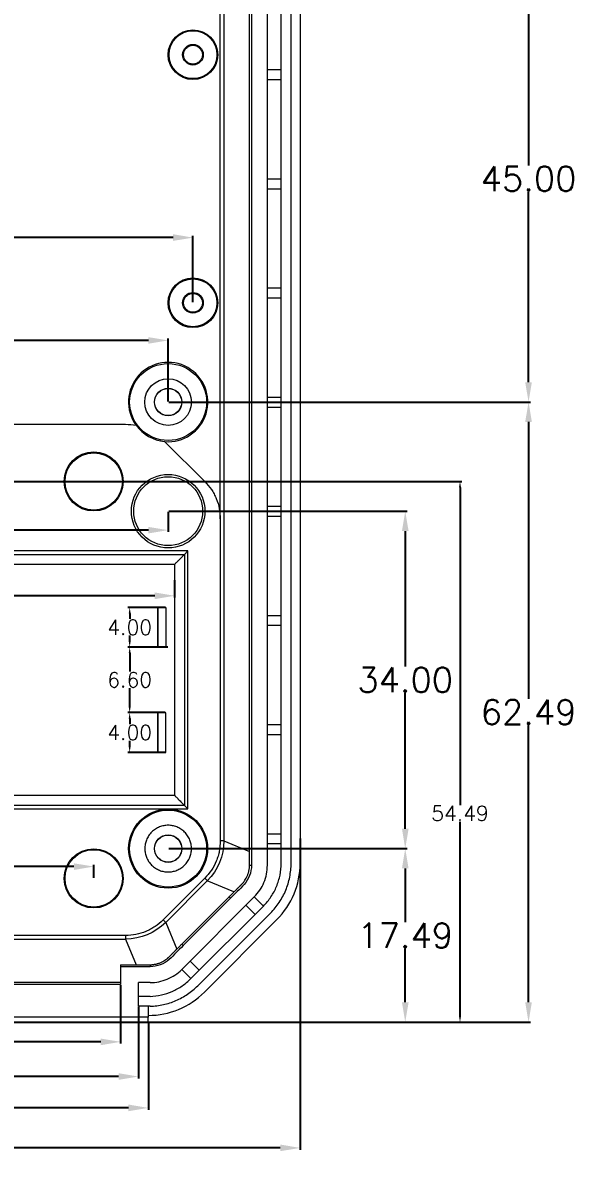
# Model space of a CAD drawing. Header units: inches. Extents: x 1153 to 4140, y 573 to 968.
# Drawn here: x 3197.6 to 3253, y 750.1 to 865.1 of the extents above; entities that cross this region are included whole.
import ezdxf

# ---------------------------------------------------------------- set-up
doc = ezdxf.new("R2010")
doc.units = ezdxf.units.IN
doc.styles.get("Standard").update_dxf_attribs({"font": 'txt', "bigfont": 'gbcbig.shx'})
doc.dimstyles.new('2', dxfattribs={"dimtxt": 1.5, "dimasz": 0.6, "dimexe": 0.18, "dimexo": 0.0625, "dimgap": 0.09, "dimtad": 0, "dimtih": 1, "dimtoh": 1, "dimzin": 0, "dimdsep": 46, "dimtxsty": 'Standard', "dimcen": 0, "dimadec": 0, "dimazin": 2, "dimtfac": 1, "dimtofl": 0, "dimtmove": 0, "dimatfit": 3, "dimfxl": 1, "dimtolj": 1, "dimtzin": 0, "dimarcsym": 0})
doc.dimstyles.new('2.5', dxfattribs={"dimtxt": 2.5, "dimasz": 2, "dimexe": 0.18, "dimexo": 0.0625, "dimgap": 0.09, "dimtad": 0, "dimtih": 1, "dimtoh": 1, "dimzin": 0, "dimdsep": 46, "dimtxsty": 'Standard', "dimcen": 2, "dimadec": 0, "dimazin": 0, "dimtfac": 1, "dimtofl": 0, "dimtmove": 0, "dimatfit": 3, "dimfxl": 1, "dimtolj": 1, "dimtzin": 0, "dimarcsym": 0})

# ---------------------------------------------------------------- blocks, each defined once
blk = doc.blocks.new('*D220')
at = {"color": 0, "lineweight": -2, "transparency": 16777216}
for p, q in [((3148.92, 782.35), (3148.92, 751.55)), ((3225.53, 782.92), (3225.53, 751.55)), ((3150.92, 751.73), (3181.04, 751.73)), ((3223.53, 751.73), (3191.22, 751.73))]:
    blk.add_line(p, q, dxfattribs=at)
at = {"color": 0, "transparency": 16777216}
for points in [[(3150.92, 752.07), (3150.92, 751.4), (3148.92, 751.73)], [(3223.53, 752.07), (3223.53, 751.4), (3225.53, 751.73)]]:
    blk.add_solid(points, dxfattribs=at)
at = {"layer": 'Defpoints', "color": 0, "transparency": 16777216}
for p in [(3148.92, 782.41), (3225.53, 782.98), (3225.53, 751.73)]:
    blk.add_point(p, dxfattribs=at)
at = {"color": 0, "transparency": 16777216, "insert": (3186.13, 751.73), "char_height": 2.5, "attachment_point": 5}
blk.add_mtext('\\A1;76.62', dxfattribs=at)
blk = doc.blocks.new('*D221')
at = {"color": 0, "lineweight": -2, "transparency": 16777216}
for p, q in [((3164.23, 764.34), (3164.23, 755.58)), ((3210.23, 764.34), (3210.23, 755.58)), ((3166.23, 755.76), (3182.55, 755.76)), ((3208.23, 755.76), (3191.9, 755.76))]:
    blk.add_line(p, q, dxfattribs=at)
at = {"color": 0, "transparency": 16777216}
for points in [[(3166.23, 756.1), (3166.23, 755.43), (3164.23, 755.76)], [(3208.23, 756.1), (3208.23, 755.43), (3210.23, 755.76)]]:
    blk.add_solid(points, dxfattribs=at)
at = {"layer": 'Defpoints', "color": 0, "transparency": 16777216}
for p in [(3164.23, 764.4), (3210.23, 764.4), (3210.23, 755.76)]:
    blk.add_point(p, dxfattribs=at)
at = {"color": 0, "transparency": 16777216, "insert": (3187.23, 755.76), "char_height": 2.5, "attachment_point": 5}
blk.add_mtext('\\A1;46.00', dxfattribs=at)
blk = doc.blocks.new('*D222')
at = {"color": 0, "lineweight": -2, "transparency": 16777216}
for p, q in [((3167.03, 768.13), (3167.03, 762.24)), ((3207.43, 768.13), (3207.43, 762.24)), ((3169.03, 762.42), (3182.55, 762.42)), ((3205.43, 762.42), (3191.9, 762.42))]:
    blk.add_line(p, q, dxfattribs=at)
at = {"color": 0, "transparency": 16777216}
for points in [[(3169.03, 762.75), (3169.03, 762.08), (3167.03, 762.42)], [(3205.43, 762.75), (3205.43, 762.08), (3207.43, 762.42)]]:
    blk.add_solid(points, dxfattribs=at)
at = {"layer": 'Defpoints', "color": 0, "transparency": 16777216}
for p in [(3167.03, 768.19), (3207.43, 768.19), (3207.43, 762.42)]:
    blk.add_point(p, dxfattribs=at)
at = {"color": 0, "transparency": 16777216, "insert": (3187.23, 762.42), "char_height": 2.5, "attachment_point": 5}
blk.add_mtext('\\A1;40.40', dxfattribs=at)
blk = doc.blocks.new('*D223')
at = {"color": 0, "lineweight": -2, "transparency": 16777216}
for p, q in [((3165.23, 765.94), (3165.23, 758.74)), ((3209.23, 765.94), (3209.23, 758.74)), ((3167.23, 758.92), (3182.55, 758.92)), ((3207.23, 758.92), (3191.9, 758.92))]:
    blk.add_line(p, q, dxfattribs=at)
at = {"color": 0, "transparency": 16777216}
for points in [[(3167.23, 759.26), (3167.23, 758.59), (3165.23, 758.92)], [(3207.23, 759.26), (3207.23, 758.59), (3209.23, 758.92)]]:
    blk.add_solid(points, dxfattribs=at)
at = {"layer": 'Defpoints', "color": 0, "transparency": 16777216}
for p in [(3165.23, 766), (3209.23, 766), (3209.23, 758.92)]:
    blk.add_point(p, dxfattribs=at)
at = {"color": 0, "transparency": 16777216, "insert": (3187.23, 758.92), "char_height": 2.5, "attachment_point": 5}
blk.add_mtext('\\A1;44.00', dxfattribs=at)
blk = doc.blocks.new('*D224')
at = {"color": 0, "lineweight": -2, "transparency": 16777216}
for p, q in [((3169.73, 778.95), (3169.73, 780.26)), ((3171.73, 780.08), (3182.55, 780.08)), ((3202.73, 780.08), (3191.9, 780.08)), ((3204.73, 778.95), (3204.73, 780.26))]:
    blk.add_line(p, q, dxfattribs=at)
at = {"color": 0, "transparency": 16777216}
for points in [[(3171.73, 780.41), (3171.73, 779.74), (3169.73, 780.08)], [(3202.73, 780.41), (3202.73, 779.74), (3204.73, 780.08)]]:
    blk.add_solid(points, dxfattribs=at)
at = {"layer": 'Defpoints', "color": 0, "transparency": 16777216}
for p in [(3204.73, 780.08), (3169.73, 778.89), (3204.73, 778.89)]:
    blk.add_point(p, dxfattribs=at)
at = {"color": 0, "transparency": 16777216, "insert": (3187.23, 780.08), "char_height": 2.5, "attachment_point": 5}
blk.add_mtext('\\A1;35.00', dxfattribs=at)
blk = doc.blocks.new('*D225')
at = {"color": 0, "lineweight": -2, "transparency": 16777216}
for p, q in [((3212.88, 808.94), (3212.88, 807.19)), ((3161.58, 804.71), (3161.58, 807.55)), ((3163.58, 807.37), (3183.91, 807.37)), ((3210.88, 807.37), (3192.84, 807.37))]:
    blk.add_line(p, q, dxfattribs=at)
at = {"color": 0, "transparency": 16777216}
for points in [[(3163.58, 807.7), (3163.58, 807.03), (3161.58, 807.37)], [(3210.88, 807.7), (3210.88, 807.03), (3212.88, 807.37)]]:
    blk.add_solid(points, dxfattribs=at)
at = {"layer": 'Defpoints', "color": 0, "transparency": 16777216}
for p in [(3212.88, 809), (3161.58, 807.37), (3161.58, 804.65)]:
    blk.add_point(p, dxfattribs=at)
at = {"color": 0, "transparency": 16777216, "insert": (3188.38, 807.37), "char_height": 2.5, "attachment_point": 5}
blk.add_mtext('\\A1;51.30', dxfattribs=at)
blk = doc.blocks.new('*D226')
at = {"color": 0, "lineweight": -2, "transparency": 16777216}
for p, q in [((3162.23, 815.83), (3162.23, 813.8)), ((3212.23, 815.83), (3212.23, 813.8)), ((3164.23, 813.98), (3182.76, 813.98)), ((3210.23, 813.98), (3191.69, 813.98))]:
    blk.add_line(p, q, dxfattribs=at)
at = {"color": 0, "transparency": 16777216}
for points in [[(3164.23, 814.31), (3164.23, 813.65), (3162.23, 813.98)], [(3210.23, 814.31), (3210.23, 813.65), (3212.23, 813.98)]]:
    blk.add_solid(points, dxfattribs=at)
at = {"layer": 'Defpoints', "color": 0, "transparency": 16777216}
for p in [(3162.23, 815.89), (3212.23, 815.89), (3212.23, 813.98)]:
    blk.add_point(p, dxfattribs=at)
at = {"color": 0, "transparency": 16777216, "insert": (3187.23, 813.98), "char_height": 2.5, "attachment_point": 5}
blk.add_mtext('\\A1;50.00', dxfattribs=at)
blk = doc.blocks.new('*D227')
at = {"color": 0, "lineweight": -2, "transparency": 16777216}
for p, q in [((3162.23, 826.95), (3162.23, 833.28)), ((3164.23, 833.1), (3182.76, 833.1)), ((3210.23, 833.1), (3191.69, 833.1)), ((3212.23, 826.95), (3212.23, 833.28))]:
    blk.add_line(p, q, dxfattribs=at)
at = {"color": 0, "transparency": 16777216}
for points in [[(3164.23, 833.43), (3164.23, 832.77), (3162.23, 833.1)], [(3210.23, 833.43), (3210.23, 832.77), (3212.23, 833.1)]]:
    blk.add_solid(points, dxfattribs=at)
at = {"layer": 'Defpoints', "color": 0, "transparency": 16777216}
for p in [(3212.23, 833.1), (3162.23, 826.89), (3212.23, 826.89)]:
    blk.add_point(p, dxfattribs=at)
at = {"color": 0, "transparency": 16777216, "insert": (3187.23, 833.1), "char_height": 2.5, "attachment_point": 5}
blk.add_mtext('\\A1;50.00', dxfattribs=at)
blk = doc.blocks.new('*D228')
at = {"color": 0, "lineweight": -2, "transparency": 16777216}
for p, q in [((3159.73, 836.95), (3159.73, 843.64)), ((3161.73, 843.46), (3182.55, 843.46)), ((3212.73, 843.46), (3191.9, 843.46)), ((3214.73, 836.95), (3214.73, 843.64))]:
    blk.add_line(p, q, dxfattribs=at)
at = {"color": 0, "transparency": 16777216}
for points in [[(3161.73, 843.8), (3161.73, 843.13), (3159.73, 843.46)], [(3212.73, 843.8), (3212.73, 843.13), (3214.73, 843.46)]]:
    blk.add_solid(points, dxfattribs=at)
at = {"layer": 'Defpoints', "color": 0, "transparency": 16777216}
for p in [(3214.73, 843.46), (3159.73, 836.89), (3214.73, 836.89)]:
    blk.add_point(p, dxfattribs=at)
at = {"color": 0, "transparency": 16777216, "insert": (3187.23, 843.46), "char_height": 2.5, "attachment_point": 5}
blk.add_mtext('\\A1;55.00', dxfattribs=at)
blk = doc.blocks.new('*D229')
at = {"color": 0, "lineweight": -2, "transparency": 16777216}
for p, q in [((3212.29, 781.89), (3236.3, 781.89)), ((3236.12, 779.89), (3236.12, 774.48)), ((3236.12, 766.4), (3236.12, 771.8)), ((3205.03, 764.4), (3236.3, 764.4))]:
    blk.add_line(p, q, dxfattribs=at)
at = {"color": 0, "transparency": 16777216}
for points in [[(3235.79, 779.89), (3236.46, 779.89), (3236.12, 781.89)], [(3235.79, 766.4), (3236.46, 766.4), (3236.12, 764.4)]]:
    blk.add_solid(points, dxfattribs=at)
at = {"layer": 'Defpoints', "color": 0, "transparency": 16777216}
for p in [(3212.23, 781.89), (3236.12, 781.89), (3204.97, 764.4)]:
    blk.add_point(p, dxfattribs=at)
at = {"color": 0, "transparency": 16777216, "insert": (3236.12, 773.14), "char_height": 2.5, "attachment_point": 5}
blk.add_mtext('\\A1;17.49', dxfattribs=at)
blk = doc.blocks.new('*D231')
at = {"color": 0, "lineweight": -2, "transparency": 16777216}
for p, q in [((3212.29, 815.89), (3236.3, 815.89)), ((3236.12, 813.89), (3236.12, 800.23)), ((3236.12, 783.89), (3236.12, 797.55)), ((3212.29, 781.89), (3236.3, 781.89))]:
    blk.add_line(p, q, dxfattribs=at)
at = {"color": 0, "transparency": 16777216}
for points in [[(3235.79, 813.89), (3236.46, 813.89), (3236.12, 815.89)], [(3235.79, 783.89), (3236.46, 783.89), (3236.12, 781.89)]]:
    blk.add_solid(points, dxfattribs=at)
at = {"layer": 'Defpoints', "color": 0, "transparency": 16777216}
for p in [(3212.23, 815.89), (3236.12, 815.89), (3212.23, 781.89)]:
    blk.add_point(p, dxfattribs=at)
at = {"color": 0, "transparency": 16777216, "insert": (3236.12, 798.89), "char_height": 2.5, "attachment_point": 5}
blk.add_mtext('\\A1;34.00', dxfattribs=at)
blk = doc.blocks.new('*D232')
at = {"color": 0, "lineweight": -2, "transparency": 16777216}
for p, q in [((3212.29, 826.89), (3248.73, 826.89)), ((3248.55, 824.89), (3248.55, 796.98)), ((3248.55, 766.4), (3248.55, 794.3)), ((3203.44, 764.4), (3248.73, 764.4))]:
    blk.add_line(p, q, dxfattribs=at)
at = {"color": 0, "transparency": 16777216}
for points in [[(3248.21, 824.89), (3248.88, 824.89), (3248.55, 826.89)], [(3248.21, 766.4), (3248.88, 766.4), (3248.55, 764.4)]]:
    blk.add_solid(points, dxfattribs=at)
at = {"layer": 'Defpoints', "color": 0, "transparency": 16777216}
for p in [(3212.23, 826.89), (3248.55, 826.89), (3203.37, 764.4)]:
    blk.add_point(p, dxfattribs=at)
at = {"color": 0, "transparency": 16777216, "insert": (3248.55, 795.64), "char_height": 2.5, "attachment_point": 5}
blk.add_mtext('\\A1;62.49', dxfattribs=at)
blk = doc.blocks.new('*D233')
at = {"color": 0, "lineweight": -2, "transparency": 16777216}
for p, q in [((3212.29, 871.89), (3248.73, 871.89)), ((3248.55, 869.89), (3248.55, 850.73)), ((3248.55, 828.89), (3248.55, 848.05)), ((3212.29, 826.89), (3248.73, 826.89))]:
    blk.add_line(p, q, dxfattribs=at)
at = {"color": 0, "transparency": 16777216}
for points in [[(3248.21, 869.89), (3248.88, 869.89), (3248.55, 871.89)], [(3248.21, 828.89), (3248.88, 828.89), (3248.55, 826.89)]]:
    blk.add_solid(points, dxfattribs=at)
at = {"layer": 'Defpoints', "color": 0, "transparency": 16777216}
for p in [(3212.23, 871.89), (3248.55, 871.89), (3212.23, 826.89)]:
    blk.add_point(p, dxfattribs=at)
at = {"color": 0, "transparency": 16777216, "insert": (3248.55, 849.39), "char_height": 2.5, "attachment_point": 5}
blk.add_mtext('\\A1;45.00', dxfattribs=at)
blk = doc.blocks.new('*D240')
at = {"color": 0, "lineweight": -2, "transparency": 16777216}
for p, q in [((3211.52, 802.19), (3208.17, 802.19)), ((3208.35, 801.59), (3208.35, 799.73)), ((3208.35, 796.19), (3208.35, 798.05)), ((3211.74, 795.59), (3208.17, 795.59))]:
    blk.add_line(p, q, dxfattribs=at)
at = {"color": 0, "transparency": 16777216}
for points in [[(3208.25, 801.59), (3208.45, 801.59), (3208.35, 802.19)], [(3208.25, 796.19), (3208.45, 796.19), (3208.35, 795.59)]]:
    blk.add_solid(points, dxfattribs=at)
at = {"layer": 'Defpoints', "color": 0, "transparency": 16777216}
for p in [(3208.35, 802.19), (3211.58, 802.19), (3211.8, 795.59)]:
    blk.add_point(p, dxfattribs=at)
at = {"color": 0, "transparency": 16777216, "insert": (3208.35, 798.89), "char_height": 1.5, "attachment_point": 5}
blk.add_mtext('\\A1;6.60', dxfattribs=at)
blk = doc.blocks.new('*D241')
at = {"color": 0, "lineweight": -2, "transparency": 16777216}
for p, q in [((3211.94, 795.59), (3208.17, 795.59)), ((3208.35, 794.99), (3208.35, 794.43)), ((3208.35, 792.19), (3208.35, 792.75)), ((3211.94, 791.59), (3208.17, 791.59))]:
    blk.add_line(p, q, dxfattribs=at)
at = {"color": 0, "transparency": 16777216}
for points in [[(3208.25, 794.99), (3208.45, 794.99), (3208.35, 795.59)], [(3208.25, 792.19), (3208.45, 792.19), (3208.35, 791.59)]]:
    blk.add_solid(points, dxfattribs=at)
at = {"layer": 'Defpoints', "color": 0, "transparency": 16777216}
for p in [(3212, 795.59), (3208.35, 791.59), (3212, 791.59)]:
    blk.add_point(p, dxfattribs=at)
at = {"color": 0, "transparency": 16777216, "insert": (3208.35, 793.59), "char_height": 1.5, "attachment_point": 5}
blk.add_mtext('\\A1;4.00', dxfattribs=at)
blk = doc.blocks.new('*D242')
at = {"color": 0, "lineweight": -2, "transparency": 16777216}
for p, q in [((3211.94, 806.19), (3208.17, 806.19)), ((3208.35, 805.59), (3208.35, 805.03)), ((3208.35, 802.79), (3208.35, 803.35)), ((3212.18, 802.19), (3208.17, 802.19))]:
    blk.add_line(p, q, dxfattribs=at)
at = {"color": 0, "transparency": 16777216}
for points in [[(3208.25, 805.59), (3208.45, 805.59), (3208.35, 806.19)], [(3208.25, 802.79), (3208.45, 802.79), (3208.35, 802.19)]]:
    blk.add_solid(points, dxfattribs=at)
at = {"layer": 'Defpoints', "color": 0, "transparency": 16777216}
for p in [(3208.35, 806.19), (3212, 806.19), (3212.24, 802.19)]:
    blk.add_point(p, dxfattribs=at)
at = {"color": 0, "transparency": 16777216, "insert": (3208.35, 804.19), "char_height": 1.5, "attachment_point": 5}
blk.add_mtext('\\A1;4.00', dxfattribs=at)
blk = doc.blocks.new('*D266')
at = {"color": 0, "lineweight": -2, "transparency": 16777216}
for p, q in [((3187.29, 818.89), (3241.82, 818.89)), ((3241.64, 818.29), (3241.64, 786.28)), ((3241.64, 765), (3241.64, 784.6)), ((3177.26, 764.4), (3241.82, 764.4))]:
    blk.add_line(p, q, dxfattribs=at)
at = {"color": 0, "transparency": 16777216}
for points in [[(3241.54, 818.29), (3241.74, 818.29), (3241.64, 818.89)], [(3241.54, 765), (3241.74, 765), (3241.64, 764.4)]]:
    blk.add_solid(points, dxfattribs=at)
at = {"layer": 'Defpoints', "color": 0, "transparency": 16777216}
for p in [(3187.23, 818.89), (3177.2, 764.4), (3241.64, 764.4)]:
    blk.add_point(p, dxfattribs=at)
at = {"color": 0, "transparency": 16777216, "insert": (3241.64, 785.44), "char_height": 1.5, "attachment_point": 5}
blk.add_mtext('\\A1;54.49', dxfattribs=at)

msp = doc.modelspace()

# ---------------------------------------------------------------- linework, layer by layer
at = {"color": 7, "linetype": 'Continuous', "lineweight": 15}
for p, q in [((3220.426, 780.206), (3220.426, 873.575)), ((3220.626, 873.575), (3220.626, 780.206)), ((3222.226, 780.206), (3222.226, 873.575)), ((3224.617, 780.415), (3224.617, 873.365)), ((3225.534, 873.383), (3225.534, 780.398)), ((3217.472, 815.107), (3217.472, 871.098)), ((3217.849, 871.098), (3217.849, 782.683)), ((3223.617, 860.39), (3223.617, 870.39)), ((3222.226, 860.39), (3223.617, 860.39)), ((3223.617, 859.39), (3223.617, 860.39)), ((3222.226, 859.39), (3223.617, 859.39)), ((3223.617, 849.39), (3223.617, 859.39)), ((3222.226, 849.39), (3223.617, 849.39)), ((3223.617, 848.39), (3223.617, 849.39)), ((3222.226, 848.39), (3223.617, 848.39)), ((3223.617, 838.39), (3223.617, 848.39)), ((3222.226, 838.39), (3223.617, 838.39)), ((3222.226, 837.39), (3223.617, 837.39)), ((3223.617, 837.39), (3223.617, 838.39)), ((3223.617, 827.39), (3223.617, 837.39)), ((3222.226, 827.39), (3223.617, 827.39)), ((3223.617, 826.39), (3223.617, 827.39)), ((3222.226, 826.39), (3223.617, 826.39)), ((3223.617, 816.39), (3223.617, 826.39)), ((3166.519, 824.645), (3207.934, 824.645)), ((3211.87, 822.924), (3215.909, 818.884)), ((3222.226, 816.39), (3223.617, 816.39)), ((3223.617, 815.39), (3223.617, 816.39)), ((3217.472, 815.107), (3217.472, 782.683)), ((3222.226, 815.39), (3223.617, 815.39)), ((3223.617, 805.39), (3223.617, 815.39)), ((3214.226, 811.889), (3160.226, 811.889)), ((3160.577, 811.539), (3213.876, 811.539)), ((3213.876, 811.539), (3214.226, 811.889)), ((3213.876, 811.539), (3213.876, 786.24)), ((3214.226, 785.889), (3214.226, 811.889)), ((3161.576, 810.54), (3212.877, 810.54)), ((3212.877, 810.54), (3212.877, 787.239)), ((3212, 806.189), (3211.16, 806.189)), ((3211.16, 806.189), (3211.16, 802.189)), ((3211.199, 806.189), (3211.199, 802.189)), ((3212, 806.189), (3212, 802.189)), ((3222.226, 805.39), (3223.617, 805.39)), ((3223.617, 804.39), (3223.617, 805.39)), ((3222.226, 804.39), (3223.617, 804.39)), ((3223.617, 794.39), (3223.617, 804.39)), ((3211.16, 802.189), (3212, 802.189)), ((3212, 795.589), (3211.16, 795.589)), ((3211.16, 795.589), (3211.16, 791.589)), ((3211.199, 795.589), (3211.199, 791.589)), ((3212, 791.589), (3212, 795.589)), ((3222.226, 794.39), (3223.617, 794.39)), ((3223.617, 793.39), (3223.617, 794.39)), ((3222.226, 793.39), (3223.617, 793.39)), ((3223.617, 783.39), (3223.617, 793.39)), ((3211.16, 791.589), (3212, 791.589)), ((3212.877, 787.239), (3161.576, 787.239)), ((3160.226, 785.889), (3214.226, 785.889)), ((3213.876, 786.24), (3160.577, 786.24)), ((3213.876, 786.24), (3214.226, 785.889)), ((3222.226, 783.39), (3223.617, 783.39)), ((3223.617, 782.39), (3223.617, 783.39)), ((3217.849, 782.683), (3217.472, 782.683)), ((3217.849, 782.683), (3220.426, 781.606)), ((3222.226, 782.39), (3223.617, 782.39)), ((3223.617, 780.415), (3223.617, 782.39)), ((3220.426, 780.206), (3220.626, 780.206)), ((3215.909, 778.906), (3211.711, 774.707)), ((3216.175, 778.639), (3211.977, 774.441)), ((3218.858, 777.519), (3216.175, 778.639)), ((3213.592, 769.708), (3220.909, 777.024)), ((3213.592, 772.253), (3218.363, 777.024)), ((3218.505, 776.883), (3213.734, 772.112)), ((3218.363, 777.024), (3218.505, 776.883)), ((3220.909, 777.024), (3221.831, 776.102)), ((3215.221, 768.079), (3222.538, 775.395)), ((3215.363, 769.634), (3220.982, 775.254)), ((3220.982, 775.254), (3220.06, 776.176)), ((3220.982, 775.254), (3221.831, 776.102)), ((3211.977, 774.441), (3213.098, 771.759)), ((3215.875, 767.425), (3223.192, 774.741)), ((3207.934, 773.145), (3166.519, 773.145)), ((3207.934, 773.145), (3207.934, 772.767)), ((3166.519, 772.767), (3207.934, 772.767)), ((3207.934, 772.767), (3209.01, 770.19)), ((3213.592, 772.253), (3213.734, 772.112)), ((3207.426, 770.19), (3210.411, 770.19)), ((3207.426, 770.19), (3207.426, 769.99)), ((3210.411, 769.99), (3207.426, 769.99)), ((3207.426, 769.99), (3207.426, 768.191)), ((3210.411, 770.19), (3210.411, 769.99)), ((3213.592, 769.708), (3214.514, 768.786)), ((3215.363, 769.634), (3214.441, 770.556)), ((3214.514, 768.786), (3215.363, 769.634)), ((3207.426, 768.404), (3167.026, 768.404)), ((3210.411, 768.39), (3209.226, 768.39)), ((3209.226, 766.003), (3209.226, 768.39)), ((3207.426, 768.191), (3167.026, 768.191)), ((3210.411, 767.003), (3209.226, 767.003)), ((3210.226, 766.003), (3209.226, 766.003)), ((3210.226, 766.003), (3210.226, 764.899)), ((3210.411, 766.003), (3210.226, 766.003)), ((3210.226, 764.899), (3164.226, 764.899)), ((3210.226, 764.399), (3210.226, 764.899)), ((3210.226, 764.399), (3164.226, 764.399))]:
    msp.add_line(p, q, dxfattribs=at)
at = {"color": 7, "linetype": 'Continuous', "lineweight": 15, "flags": 128}
for points in [[(3215.909, 778.906), (3215.943, 778.872), (3215.977, 778.838), (3216.01, 778.804), (3216.044, 778.771), (3216.077, 778.737), (3216.11, 778.704), (3216.143, 778.672), (3216.175, 778.639)], [(3211.977, 774.441), (3211.945, 774.474), (3211.912, 774.506), (3211.879, 774.539), (3211.846, 774.573), (3211.812, 774.606), (3211.779, 774.64), (3211.745, 774.674), (3211.711, 774.707)]]:
    msp.add_lwpolyline(points, dxfattribs=at)
at = {"color": 7, "linetype": 'Continuous', "lineweight": 15}
for centre, radius in [((3214.726, 861.89), 2.5), ((3214.726, 861.89), 2.413), ((3214.726, 861.89), 1.037), ((3214.726, 836.89), 2.5), ((3214.726, 836.89), 2.413), ((3214.726, 836.89), 1.037), ((3212.226, 826.89), 3.878), ((3212.226, 826.89), 2.35), ((3212.226, 826.89), 1.385), ((3212.226, 826.89), 1.367), ((3204.726, 818.889), 2.977), ((3204.726, 818.889), 2.887), ((3212.226, 815.889), 3.705), ((3212.226, 815.889), 3.471), ((3212.226, 781.89), 3.983), ((3212.226, 781.89), 3.878), ((3212.226, 781.89), 1.385), ((3212.226, 781.89), 1.367), ((3204.726, 778.889), 2.977), ((3204.726, 778.889), 2.887)]:
    msp.add_circle(centre, radius, dxfattribs=at)
for radius, start, end in [(4, 265.16042, 215.81221), (3.983, 216.0784, 264.86194)]:
    msp.add_arc((3212.226, 826.89), radius, start, end, dxfattribs=at)
for centre, major_axis, start_param, end_param in [((3217.533, 780.4), (5.659, -5.659), 0, 0.7852459), ((3210.217, 773.083), (-5.659, 5.659), 2.3572632, 3.1415927)]:
    msp.add_ellipse(centre, major_axis=major_axis, ratio=0.9996955, start_param=start_param, end_param=end_param, dxfattribs=at)
for points, knots in [([(3213.776, 861.89), (3213.776, 861.771), (3213.824, 861.522), (3214.036, 861.2), (3214.359, 860.988), (3214.726, 860.918), (3215.094, 860.988), (3215.417, 861.2), (3215.629, 861.522), (3215.699, 861.89), (3215.629, 862.258), (3215.417, 862.581), (3215.094, 862.793), (3214.726, 862.863), (3214.359, 862.793), (3214.036, 862.581), (3213.824, 862.258), (3213.776, 862.01), (3213.776, 861.89)], [0, 0, 0, 0, 0.0600271, 0.125, 0.1899729, 0.25, 0.3100271, 0.375, 0.4399729, 0.5, 0.5600271, 0.625, 0.6899729, 0.75, 0.8100271, 0.875, 0.9399729, 1, 1, 1, 1]), ([(3213.776, 836.89), (3213.776, 836.771), (3213.824, 836.522), (3214.036, 836.2), (3214.359, 835.988), (3214.726, 835.918), (3215.094, 835.988), (3215.417, 836.2), (3215.629, 836.522), (3215.699, 836.89), (3215.629, 837.258), (3215.417, 837.581), (3215.094, 837.793), (3214.726, 837.863), (3214.359, 837.793), (3214.036, 837.581), (3213.824, 837.258), (3213.776, 837.01), (3213.776, 836.89)], [0, 0, 0, 0, 0.0600271, 0.125, 0.1899729, 0.25, 0.3100271, 0.375, 0.4399729, 0.5, 0.5600271, 0.625, 0.6899729, 0.75, 0.8100271, 0.875, 0.9399729, 1, 1, 1, 1]), ([(3215.909, 818.884), (3216.159, 818.635), (3216.383, 818.368), (3216.678, 817.936), (3216.769, 817.787), (3216.937, 817.479), (3217.013, 817.319), (3217.214, 816.833), (3217.312, 816.5), (3217.441, 815.814), (3217.472, 815.46), (3217.472, 815.107)], [0, 0, 0, 0, 0.25, 0.25, 0.375, 0.375, 0.5, 0.5, 0.75, 0.75, 1, 1, 1, 1]), ([(3212.877, 810.54), (3212.908, 810.571), (3212.966, 810.63), (3213.049, 810.712), (3213.121, 810.785), (3213.183, 810.846), (3213.285, 810.947), (3213.417, 811.08), (3213.575, 811.238), (3213.702, 811.365), (3213.789, 811.452), (3213.839, 811.502), (3213.867, 811.53), (3213.873, 811.536), (3213.876, 811.539)], [0, 0, 0, 0, 0.0703505, 0.1330895, 0.1882174, 0.2357359, 0.2756477, 0.4251556, 0.5530573, 0.6823256, 0.7975365, 0.8674237, 0.9346203, 1, 1, 1, 1]), ([(3212.877, 787.239), (3212.908, 787.208), (3212.966, 787.149), (3213.049, 787.067), (3213.122, 786.995), (3213.183, 786.933), (3213.284, 786.831), (3213.417, 786.699), (3213.574, 786.541), (3213.702, 786.414), (3213.789, 786.327), (3213.839, 786.277), (3213.867, 786.249), (3213.873, 786.243), (3213.876, 786.24)], [0, 0, 0, 0, 0.0703505, 0.1330895, 0.1882174, 0.2357359, 0.2756477, 0.4251556, 0.5530573, 0.6823256, 0.7975365, 0.8674237, 0.9346203, 1, 1, 1, 1]), ([(3209.876, 781.89), (3209.876, 782.038), (3209.904, 782.333), (3210.032, 782.772), (3210.248, 783.19), (3210.553, 783.563), (3210.927, 783.869), (3211.344, 784.084), (3211.783, 784.213), (3212.226, 784.254), (3212.669, 784.213), (3213.108, 784.084), (3213.526, 783.869), (3213.899, 783.563), (3214.205, 783.19), (3214.42, 782.772), (3214.549, 782.333), (3214.59, 781.89), (3214.549, 781.447), (3214.421, 781.009), (3214.205, 780.591), (3213.899, 780.217), (3213.526, 779.912), (3213.108, 779.696), (3212.67, 779.567), (3212.227, 779.527), (3211.783, 779.567), (3211.345, 779.696), (3210.927, 779.912), (3210.554, 780.217), (3210.248, 780.59), (3210.032, 781.008), (3209.903, 781.447), (3209.876, 781.743), (3209.876, 781.89)], [0, 0, 0, 0, 0.0300099, 0.060001, 0.0924818, 0.124999, 0.1574798, 0.189997, 0.21998, 0.249999, 0.279982, 0.310001, 0.3424818, 0.374999, 0.4074798, 0.439997, 0.46998, 0.499999, 0.529982, 0.560001, 0.5924818, 0.624999, 0.6574798, 0.689997, 0.71998, 0.749999, 0.779982, 0.810001, 0.8424818, 0.874999, 0.9074798, 0.939997, 0.9700079, 1, 1, 1, 1]), ([(3217.472, 782.683), (3217.472, 782.33), (3217.442, 781.982), (3217.346, 781.469), (3217.305, 781.299), (3217.206, 780.962), (3217.147, 780.795), (3216.946, 780.309), (3216.78, 780.004), (3216.387, 779.427), (3216.159, 779.155), (3215.909, 778.906)], [0, 0, 0, 0, 0.25, 0.25, 0.375, 0.375, 0.5, 0.5, 0.75, 0.75, 1, 1, 1, 1]), ([(3220.626, 780.206), (3220.626, 779.503), (3220.333, 778.804), (3219.678, 778.021), (3219.434, 777.803), (3218.963, 777.35), (3218.736, 777.114), (3218.505, 776.883)], [0, 0, 0, 0, 0.5, 0.5, 0.75, 0.75, 1, 1, 1, 1]), ([(3219.746, 778.414), (3219.766, 778.437), (3219.805, 778.481), (3219.862, 778.553), (3219.915, 778.624), (3219.99, 778.731), (3220.079, 778.874), (3220.171, 779.058), (3220.229, 779.193), (3220.278, 779.323), (3220.314, 779.435), (3220.347, 779.555), (3220.374, 779.677), (3220.396, 779.803), (3220.411, 779.915), (3220.42, 780.015), (3220.425, 780.112), (3220.426, 780.175), (3220.426, 780.206)], [0, 0, 0, 0, 0.0742676, 0.1404159, 0.19868, 0.2494163, 0.3735143, 0.4344379, 0.4986022, 0.5550465, 0.6238038, 0.6728418, 0.7492658, 0.8231906, 0.8746956, 0.9217541, 0.9630402, 1, 1, 1, 1]), ([(3220.909, 777.024), (3221.119, 777.234), (3221.305, 777.461), (3221.63, 777.948), (3221.771, 778.211), (3221.996, 778.755), (3222.082, 779.035), (3222.197, 779.611), (3222.226, 779.909), (3222.226, 780.206)], [0, 0, 0, 0, 0.25, 0.25, 0.5, 0.5, 0.75, 0.75, 1, 1, 1, 1]), ([(3221.831, 776.102), (3222.115, 776.387), (3222.368, 776.696), (3222.814, 777.364), (3223.001, 777.715), (3223.228, 778.264), (3223.295, 778.451), (3223.411, 778.833), (3223.461, 779.028), (3223.578, 779.616), (3223.617, 780.013), (3223.617, 780.415)], [0, 0, 0, 0, 0.25, 0.25, 0.5, 0.5, 0.625, 0.625, 0.75, 0.75, 1, 1, 1, 1]), ([(3222.538, 775.395), (3222.869, 775.726), (3223.164, 776.086), (3223.683, 776.864), (3223.9, 777.272), (3224.165, 777.911), (3224.243, 778.129), (3224.378, 778.573), (3224.435, 778.801), (3224.571, 779.485), (3224.617, 779.947), (3224.617, 780.415)], [0, 0, 0, 0, 0.25, 0.25, 0.5, 0.5, 0.625, 0.625, 0.75, 0.75, 1, 1, 1, 1]), ([(3218.363, 777.024), (3218.376, 777.037), (3218.403, 777.064), (3218.446, 777.107), (3218.493, 777.154), (3218.556, 777.217), (3218.631, 777.292), (3218.721, 777.382), (3218.813, 777.474), (3218.905, 777.566), (3218.989, 777.65), (3219.033, 777.694), (3219.057, 777.718)], [0, 0, 0, 0, 0.0510722, 0.1094651, 0.175663, 0.249998, 0.3754111, 0.5007553, 0.6340434, 0.7503803, 0.8679437, 1, 1, 1, 1]), ([(3219.746, 778.414), (3219.729, 778.394), (3219.696, 778.355), (3219.642, 778.295), (3219.579, 778.227), (3219.503, 778.149), (3219.387, 778.033), (3219.236, 777.889), (3219.116, 777.775), (3219.057, 777.718)], [0, 0, 0, 0, 0.0800343, 0.1624323, 0.2474149, 0.3622985, 0.4964027, 0.7481586, 1, 1, 1, 1]), ([(3219.057, 777.718), (3219.072, 777.733), (3219.104, 777.765), (3219.161, 777.822), (3219.218, 777.879), (3219.278, 777.939), (3219.327, 777.988), (3219.375, 778.036), (3219.423, 778.084), (3219.47, 778.131), (3219.514, 778.175), (3219.554, 778.215), (3219.59, 778.251), (3219.621, 778.282), (3219.648, 778.309), (3219.676, 778.338), (3219.709, 778.372), (3219.734, 778.4), (3219.746, 778.414)], [0, 0, 0, 0, 0.0571808, 0.1253514, 0.2509581, 0.3270034, 0.3943504, 0.4543717, 0.5016881, 0.5404449, 0.5799074, 0.6263214, 0.6813764, 0.7513904, 0.814087, 0.8762953, 0.9386946, 1, 1, 1, 1]), ([(3211.711, 774.707), (3211.462, 774.458), (3211.194, 774.234), (3210.763, 773.939), (3210.614, 773.847), (3210.306, 773.68), (3210.146, 773.603), (3209.66, 773.403), (3209.326, 773.305), (3208.64, 773.176), (3208.287, 773.145), (3207.934, 773.145)], [0, 0, 0, 0, 0.25, 0.25, 0.375, 0.375, 0.5, 0.5, 0.75, 0.75, 1, 1, 1, 1]), ([(3213.734, 772.112), (3213.502, 771.88), (3213.266, 771.653), (3212.812, 771.181), (3212.594, 770.937), (3211.809, 770.281), (3211.111, 769.99), (3210.411, 769.99)], [0, 0, 0, 0, 0.25, 0.25, 0.5, 0.5, 1, 1, 1, 1]), ([(3212.898, 771.559), (3212.909, 771.571), (3212.933, 771.594), (3212.971, 771.632), (3213.01, 771.671), (3213.065, 771.726), (3213.142, 771.803), (3213.234, 771.895), (3213.31, 771.971), (3213.368, 772.029), (3213.429, 772.09), (3213.503, 772.164), (3213.564, 772.225), (3213.592, 772.253)], [0, 0, 0, 0, 0.0683225, 0.1320735, 0.1923152, 0.2503028, 0.3662684, 0.499789, 0.6250225, 0.6878878, 0.7503642, 0.8871921, 1, 1, 1, 1]), ([(3210.411, 770.19), (3210.429, 770.19), (3210.465, 770.191), (3210.52, 770.192), (3210.577, 770.195), (3210.635, 770.2), (3210.711, 770.207), (3210.811, 770.22), (3210.936, 770.242), (3211.057, 770.269), (3211.175, 770.301), (3211.287, 770.337), (3211.416, 770.384), (3211.549, 770.441), (3211.732, 770.532), (3211.888, 770.628), (3212.013, 770.716), (3212.111, 770.791), (3212.169, 770.841), (3212.2, 770.868)], [0, 0, 0, 0, 0.0218889, 0.0449923, 0.069671, 0.0962213, 0.1248816, 0.1773616, 0.2499094, 0.3255776, 0.3749215, 0.4425826, 0.4995469, 0.5639365, 0.6248563, 0.7492127, 0.8186932, 0.9020376, 1, 1, 1, 1]), ([(3212.2, 770.868), (3212.209, 770.877), (3212.228, 770.893), (3212.252, 770.916), (3212.276, 770.938), (3212.302, 770.963), (3212.332, 770.994), (3212.367, 771.029), (3212.408, 771.069), (3212.461, 771.122), (3212.53, 771.191), (3212.588, 771.249), (3212.655, 771.316), (3212.712, 771.373), (3212.767, 771.428), (3212.808, 771.47), (3212.85, 771.511), (3212.882, 771.543), (3212.898, 771.559)], [0, 0, 0, 0, 0.03922128, 0.0806733, 0.12500558, 0.17228733, 0.25117788, 0.32466357, 0.3761041, 0.4422004, 0.4999097, 0.55426081, 0.62478524, 0.7498557, 0.8125111, 0.875048, 0.94097585, 1, 1, 1, 1]), ([(3210.411, 768.39), (3210.708, 768.39), (3211, 768.419), (3211.574, 768.533), (3211.86, 768.62), (3212.404, 768.845), (3212.662, 768.983), (3213.151, 769.309), (3213.382, 769.498), (3213.592, 769.708)], [0, 0, 0, 0, 0.25, 0.25, 0.5, 0.5, 0.75, 0.75, 1, 1, 1, 1]), ([(3210.411, 767.003), (3210.795, 767.017), (3211.174, 767.066), (3211.923, 767.235), (3212.284, 767.354), (3212.979, 767.656), (3213.315, 767.84), (3213.948, 768.271), (3214.243, 768.514), (3214.514, 768.786)], [0, 0, 0, 0, 0.25, 0.25, 0.5, 0.5, 0.75, 0.75, 1, 1, 1, 1]), ([(3210.411, 766.003), (3210.861, 766.016), (3211.305, 766.072), (3212.184, 766.267), (3212.607, 766.405), (3213.218, 766.669), (3213.418, 766.766), (3213.809, 766.981), (3214.002, 767.098), (3214.558, 767.476), (3214.903, 767.761), (3215.221, 768.079)], [0, 0, 0, 0, 0.25, 0.25, 0.5, 0.5, 0.625, 0.625, 0.75, 0.75, 1, 1, 1, 1])]:
    msp.add_open_spline(points, degree=3, knots=knots, dxfattribs=at)
for points in [[(3207.934, 824.645), (3208.295, 824.645), (3208.653, 824.613), (3209.008, 824.545)], [(3217.849, 782.683), (3217.815, 781.123), (3217.253, 779.764), (3216.175, 778.639)], [(3211.977, 774.441), (3210.853, 773.364), (3209.494, 772.801), (3207.934, 772.767)]]:
    msp.add_open_spline(points, degree=3, dxfattribs=at)

# ---------------------------------------------------------------- dimensions: what is measured, and where the dimension line sits
for base, p1, p2, dimstyle, picture, middle in [((3248.546, 871.89), (3212.226, 826.89), (3212.226, 871.89), '2.5', '*D233', (3248.546, 849.39)), ((3248.546, 826.89), (3203.374, 764.399), (3212.226, 826.89), '2.5', '*D232', (3248.546, 795.645)), ((3236.124, 815.889), (3212.226, 781.89), (3212.226, 815.889), '2.5', '*D231', (3236.124, 798.889)), ((3208.345, 806.189), (3212.242, 802.189), (3212, 806.189), '2', '*D242', (3208.345, 804.189)), ((3208.345, 802.189), (3211.802, 795.589), (3211.58, 802.189), '2', '*D240', (3208.345, 798.889)), ((3208.345, 791.589), (3212, 795.589), (3212, 791.589), '2', '*D241', (3208.345, 793.589)), ((3236.124, 781.89), (3204.968, 764.399), (3212.226, 781.89), '2.5', '*D229', (3236.124, 773.145))]:
    dim = msp.add_linear_dim(base=base, p1=p1, p2=p2, angle=90, dimstyle=dimstyle)
    dim.commit()
    dim.dimension.update_dxf_attribs({"geometry": picture, "text_midpoint": middle})
for base, p1, p2, picture, middle in [((3214.726, 843.465), (3159.726, 836.89), (3214.726, 836.89), '*D228', (3187.226, 843.465)), ((3212.226, 833.1), (3162.226, 826.89), (3212.226, 826.89), '*D227', (3187.226, 833.1)), ((3212.226, 813.979), (3162.226, 815.889), (3212.226, 815.889), '*D226', (3187.226, 813.979)), ((3204.726, 780.075), (3169.726, 778.889), (3204.726, 778.889), '*D224', (3187.226, 780.075)), ((3207.426, 762.415), (3167.026, 768.191), (3207.426, 768.191), '*D222', (3187.226, 762.415)), ((3209.226, 758.922), (3165.226, 766.003), (3209.226, 766.003), '*D223', (3187.226, 758.922))]:
    dim = msp.add_linear_dim(base=base, p1=p1, p2=p2, dimstyle='2.5')
    dim.commit()
    dim.dimension.update_dxf_attribs({"geometry": picture, "text_midpoint": middle})
dim = msp.add_linear_dim(base=(3241.641, 764.399), p1=(3187.226, 818.889), p2=(3177.197, 764.399), angle=90, dimstyle='2')
dim.commit()
dim.dimension.update_dxf_attribs({"geometry": '*D266', "text_midpoint": (3241.641, 785.437), "dimtype": 160})
for base, p1, p2, picture, middle in [((3161.576, 807.368), (3212.877, 809.001), (3161.576, 804.651), '*D225', (3188.379, 807.368)), ((3225.534, 751.732), (3148.918, 782.414), (3225.534, 782.979), '*D220', (3186.125, 751.732)), ((3210.226, 755.764), (3164.226, 764.399), (3210.226, 764.399), '*D221', (3187.226, 755.764))]:
    dim = msp.add_linear_dim(base=base, p1=p1, p2=p2, dimstyle='2.5')
    dim.commit()
    dim.dimension.update_dxf_attribs({"geometry": picture, "text_midpoint": middle, "dimtype": 160})

doc.saveas('drawing.dxf')
